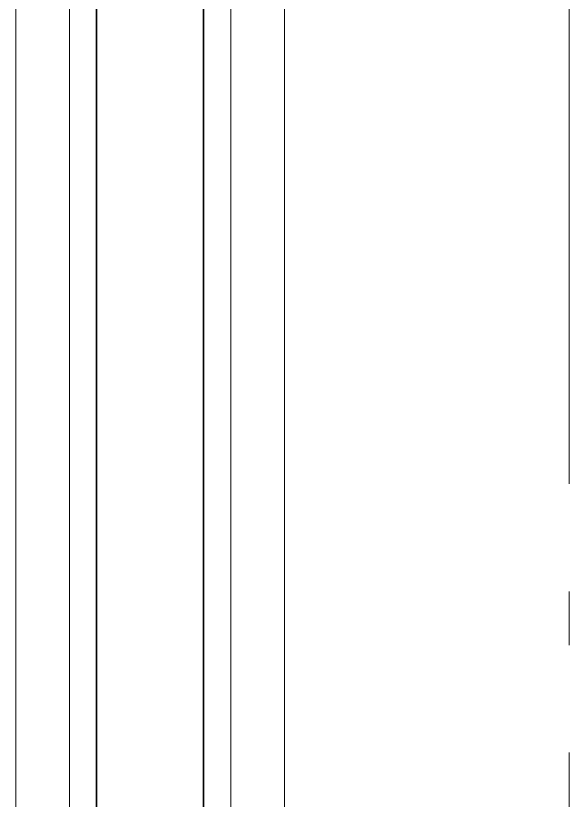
# Model space of a CAD drawing. Header units: millimetres. Extents: x -187347 to 135007, y -6415 to 292048.
# Drawn here: x -87970 to -86940, y 65420 to 66881 of the extents above; entities that cross this region are included whole.
import ezdxf

# ---------------------------------------------------------------- set-up
doc = ezdxf.new("R2010")
doc.units = ezdxf.units.MM
doc.header["$LTSCALE"] = 100
doc.linetypes.add('Z_LINE-CNTR', pattern=[17, 12, -2, 1, -2])
for name, color, linetype, lineweight in [('A-WALL', 7, 'Continuous', 5), ('A-WALL-FNSH', 7, 'Continuous', 5), ('A-WALL-PATT', 7, 'Continuous', 5), ('S-GRID', 7, 'Continuous', 5)]:
    doc.layers.add(name, color=color, linetype=linetype, lineweight=lineweight)

msp = doc.modelspace()

# ---------------------------------------------------------------- hatches: boundary and pattern name
at = {"layer": 'A-WALL-PATT', "true_color": 0x125900}
for points in [[(-87819.1, 56535.8), (-87819.1, 67768), (-87819.9, 67768), (-87819.9, 56535.8)], [(-87619.9, 56535.8), (-87619.9, 67768), (-87620.7, 67768), (-87620.7, 56535.8)]]:
    msp.add_hatch(color=88, dxfattribs=at).paths.add_polyline_path(points)

# ---------------------------------------------------------------- linework, layer by layer
at = {"layer": 'A-WALL', "lineweight": 25}
for p, q in [((-87819.1, 56535.8), (-87819.1, 67768)), ((-87620.7, 56535.8), (-87620.7, 67768))]:
    msp.add_line(p, q, dxfattribs=at)
at = {"layer": 'A-WALL'}
for p, q in [((-87869.9, 56585.8), (-87869.9, 67718)), ((-87569.9, 56585.8), (-87569.9, 67718)), ((-87969.9, 56685.8), (-87969.9, 67618)), ((-87469.9, 56685.8), (-87469.9, 67618))]:
    msp.add_line(p, q, dxfattribs=at)
at = {"layer": 'A-WALL-FNSH'}
for p, q in [((-87819.9, 67768), (-87819.9, 56535.8)), ((-87619.9, 56535.8), (-87619.9, 67768))]:
    msp.add_line(p, q, dxfattribs=at)
at = {"layer": 'S-GRID', "color": 152, "linetype": 'Z_LINE-CNTR'}
msp.add_line((-86939.9, 111408.8), (-86939.9, -6038.2), dxfattribs=at)

doc.saveas('drawing.dxf')
